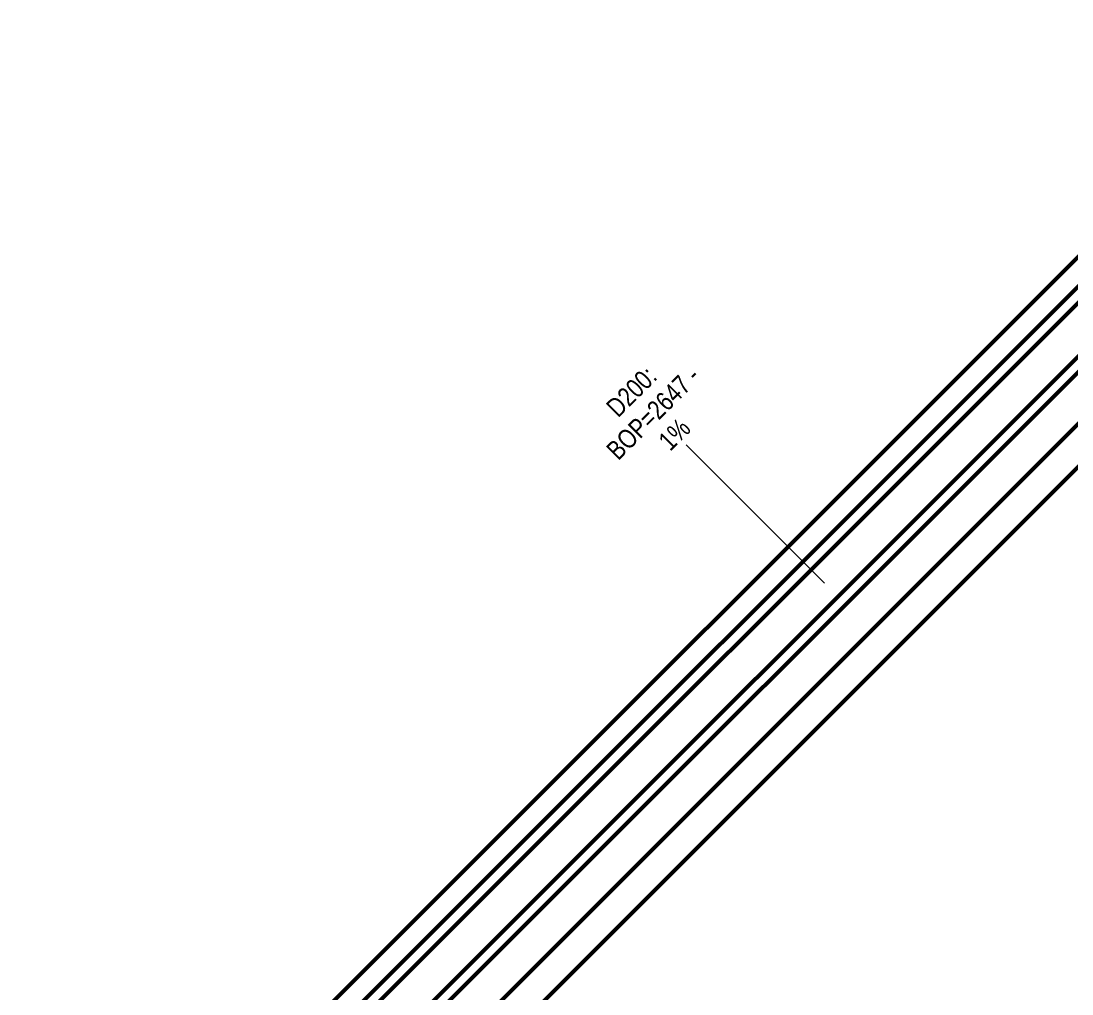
# Model space of a CAD drawing. Header units: millimetres. Extents: x -108050 to 96605, y 58136 to 140997.
# Drawn here: x -54748 to -49238, y 78326 to 83430 of the extents above; entities that cross this region are included whole.
import ezdxf

# ---------------------------------------------------------------- set-up
doc = ezdxf.new("R2010")
doc.units = ezdxf.units.MM
doc.layers.add('P-PIPE', color=3, linetype='Continuous', lineweight=50)
doc.layers.add('P-PIPE-IDEN', color=2, linetype='Continuous', lineweight=9)
doc.styles.add('Arial', font='arial.ttf', dxfattribs={"width": 0.8, "height": 100})

msp = doc.modelspace()

# ---------------------------------------------------------------- linework, layer by layer
at = {"layer": 'P-PIPE'}
for p, q in [((-47969, 83429.6), (-58944.4, 72454.2)), ((-58944.4, 72298.6), (-47891.2, 83351.8)), ((-48016.5, 83141.4), (-58944.4, 72213.5)), ((-59043.2, 71831.8), (-47875, 83000)), ((-47956.5, 82837.8), (-59100.3, 71694.1)), ((-47995.3, 82527.6), (-60176.1, 70346.8)), ((-60062.9, 70233.7), (-47882.2, 82414.4))]:
    msp.add_line(p, q, dxfattribs=at)
at = {"layer": 'P-PIPE-IDEN'}
msp.add_line((-50535.7, 80480.7), (-51261, 81205.9), dxfattribs=at)

# ---------------------------------------------------------------- texts
at = {"layer": 'P-PIPE-IDEN', "char_height": 100, "attachment_point": 1, "rotation": 45, "style": 'Arial'}
for s, insert, width in [('D200:', (-51688, 81415.7), 365.569), ('BOP=2647 -', (-51688, 81191.2), 750.379), ('1%', (-51414.9, 81239.9), 198.818)]:
    msp.add_mtext(s, dxfattribs=dict(at, insert=insert, width=width))

doc.saveas('drawing.dxf')
